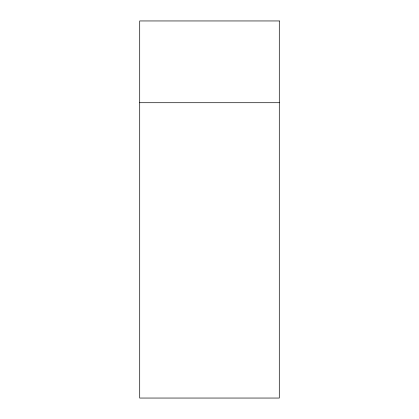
<?xml version="1.0" encoding="UTF-8"?>
<svg xmlns="http://www.w3.org/2000/svg" width="419" height="419" viewBox="0 0 419 419"><rect width="100%" height="100%" fill="white"/><g stroke="black" fill="none" stroke-linecap="round" stroke-linejoin="round"><path stroke-width="0.63" d="M139.705 102.713L279.295 102.713M279.295 20.95L139.705 20.95L139.705 398.05L279.295 398.05L279.295 20.95"/></g></svg>
